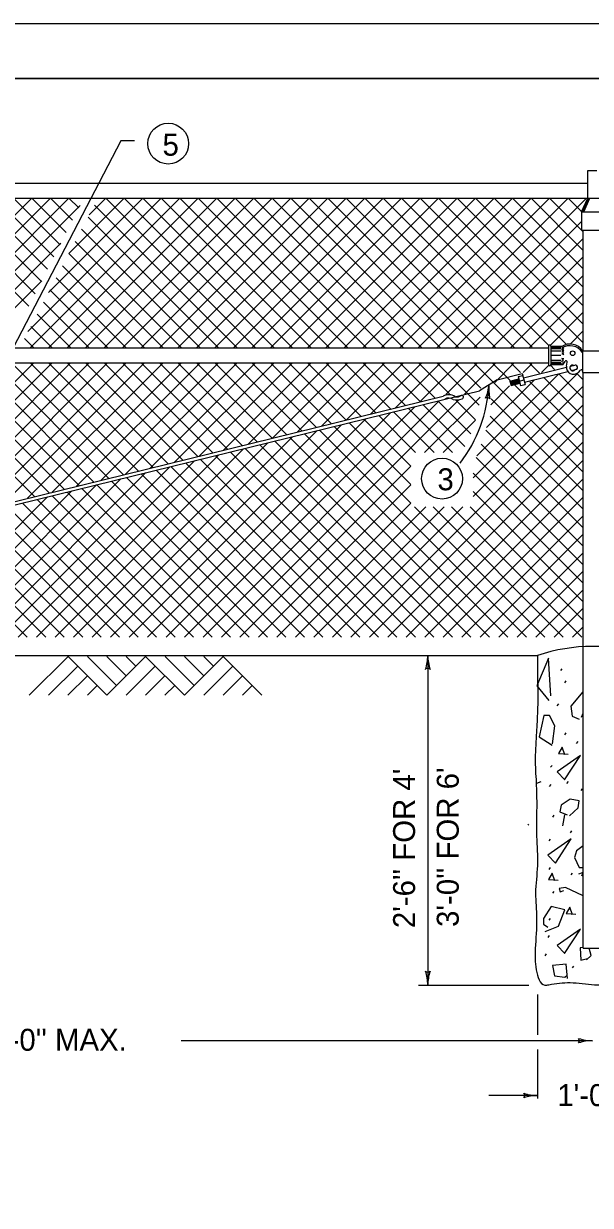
# Model space of a CAD drawing. Extents: x 1000 to 1036.3, y 1000 to 1022.
# Drawn here: x 1014.06 to 1019.22, y 1011.24 to 1022 of the extents above; entities that cross this region are included whole.
import ezdxf

# ---------------------------------------------------------------- set-up
doc = ezdxf.new("R2010")
doc.units = 0
for name, color, linetype in [('Level 1', 7, 'Continuous'), ('Level 10', 7, 'Continuous'), ('Level 11', 7, 'Continuous')]:
    doc.layers.add(name, color=color, linetype=linetype)

msp = doc.modelspace()

# ---------------------------------------------------------------- linework, layer by layer
at = {"layer": 'Level 1'}
for p, q in [((1014.945, 1020.933), (1013.965, 1019.046)), ((1015.07, 1020.933), (1014.945, 1020.933)), ((1019.201, 1020.411), (1019.201, 1020.661)), ((1019.201, 1020.661), (1019.284, 1020.661)), ((1009.624, 1020.546), (1019.201, 1020.546)), ((1009.624, 1020.411), (1030.346, 1020.411)), ((1012.771, 1019.046), (1014.136, 1020.411)), ((1012.94, 1019.046), (1014.304, 1020.411)), ((1013.108, 1019.046), (1014.473, 1020.411)), ((1013.125, 1020.411), (1014.108, 1019.428)), ((1013.277, 1019.046), (1014.575, 1020.345)), ((1013.294, 1020.411), (1014.165, 1019.54)), ((1013.462, 1020.411), (1014.222, 1019.651)), ((1013.631, 1020.411), (1014.278, 1019.763)), ((1013.799, 1020.411), (1014.335, 1019.875)), ((1013.967, 1020.411), (1014.392, 1019.986)), ((1014.1, 1019.196), (1015.315, 1020.411)), ((1014.119, 1019.046), (1015.483, 1020.411)), ((1014.136, 1020.411), (1014.449, 1020.098)), ((1014.286, 1019.55), (1015.147, 1020.411)), ((1014.287, 1019.046), (1015.652, 1020.411)), ((1014.304, 1020.411), (1014.506, 1020.209)), ((1014.456, 1019.046), (1015.82, 1020.411)), ((1014.472, 1019.905), (1014.978, 1020.411)), ((1014.473, 1020.411), (1014.563, 1020.321)), ((1014.624, 1019.046), (1015.989, 1020.411)), ((1014.659, 1020.26), (1014.81, 1020.411)), ((1014.705, 1020.347), (1016.006, 1019.046)), ((1014.793, 1019.046), (1016.157, 1020.411)), ((1014.81, 1020.411), (1016.174, 1019.046)), ((1014.961, 1019.046), (1016.326, 1020.411)), ((1014.978, 1020.411), (1016.343, 1019.046)), ((1015.13, 1019.046), (1016.494, 1020.411)), ((1015.147, 1020.411), (1016.511, 1019.046)), ((1015.298, 1019.046), (1016.663, 1020.411)), ((1015.315, 1020.411), (1016.679, 1019.046)), ((1015.466, 1019.046), (1016.831, 1020.411)), ((1015.483, 1020.411), (1016.848, 1019.046)), ((1015.635, 1019.046), (1016.999, 1020.411)), ((1015.652, 1020.411), (1017.016, 1019.046)), ((1015.803, 1019.046), (1017.168, 1020.411)), ((1015.82, 1020.411), (1017.185, 1019.046)), ((1015.972, 1019.046), (1017.336, 1020.411)), ((1015.989, 1020.411), (1017.353, 1019.046)), ((1016.14, 1019.046), (1017.505, 1020.411)), ((1016.157, 1020.411), (1017.522, 1019.046)), ((1016.309, 1019.046), (1017.673, 1020.411)), ((1016.326, 1020.411), (1017.69, 1019.046)), ((1016.477, 1019.046), (1017.842, 1020.411)), ((1016.494, 1020.411), (1017.859, 1019.046)), ((1016.646, 1019.046), (1018.01, 1020.411)), ((1016.663, 1020.411), (1018.027, 1019.046)), ((1016.814, 1019.046), (1018.179, 1020.411)), ((1016.831, 1020.411), (1018.196, 1019.046)), ((1016.982, 1019.046), (1018.347, 1020.411)), ((1016.999, 1020.411), (1018.364, 1019.046)), ((1017.151, 1019.046), (1018.515, 1020.411)), ((1017.168, 1020.411), (1018.532, 1019.046)), ((1017.319, 1019.046), (1018.684, 1020.411)), ((1017.336, 1020.411), (1018.694, 1019.053)), ((1017.488, 1019.046), (1018.852, 1020.411)), ((1017.505, 1020.411), (1018.846, 1019.07)), ((1017.656, 1019.046), (1019.021, 1020.411)), ((1017.673, 1020.411), (1019.006, 1019.078)), ((1017.825, 1019.046), (1019.189, 1020.411)), ((1017.842, 1020.411), (1019.159, 1019.093)), ((1018.01, 1020.411), (1019.159, 1019.262)), ((1018.179, 1020.411), (1019.159, 1019.43)), ((1018.347, 1020.411), (1019.159, 1019.599)), ((1018.515, 1020.411), (1019.159, 1019.767)), ((1018.684, 1020.411), (1019.159, 1019.935)), ((1018.852, 1020.411), (1019.159, 1020.104)), ((1019.021, 1020.411), (1019.146, 1020.286)), ((1019.144, 1020.286), (1019.201, 1020.411)), ((1019.154, 1020.286), (1019.211, 1020.411)), ((1019.164, 1020.286), (1019.221, 1020.411)), ((1014.647, 1020.237), (1015.837, 1019.046)), ((1019.144, 1020.286), (1019.342, 1020.286)), ((1019.144, 1020.286), (1019.144, 1020.119)), ((1014.589, 1020.127), (1015.669, 1019.046)), ((1017.993, 1019.046), (1019.144, 1020.197)), ((1014.531, 1020.016), (1015.5, 1019.046)), ((1018.162, 1019.046), (1019.159, 1020.044)), ((1019.144, 1020.119), (1019.342, 1020.119)), ((1019.159, 1019.02), (1019.159, 1020.119)), ((1013.445, 1019.046), (1014.4, 1020.001)), ((1014.473, 1019.906), (1015.332, 1019.046)), ((1018.33, 1019.046), (1019.159, 1019.876)), ((1014.415, 1019.795), (1015.163, 1019.046)), ((1018.498, 1019.046), (1019.159, 1019.707)), ((1013.614, 1019.046), (1014.225, 1019.657)), ((1014.357, 1019.685), (1014.995, 1019.046)), ((1014.299, 1019.574), (1014.827, 1019.046)), ((1018.667, 1019.046), (1019.159, 1019.539)), ((1014.241, 1019.464), (1014.658, 1019.046)), ((1018.859, 1019.07), (1019.159, 1019.371)), ((1014.183, 1019.353), (1014.49, 1019.046)), ((1014.125, 1019.243), (1014.321, 1019.046)), ((1019.039, 1019.082), (1019.159, 1019.202)), ((1009.624, 1019.046), (1018.842, 1019.046)), ((1014.067, 1019.133), (1014.153, 1019.046)), ((1018.842, 1019.062), (1018.842, 1018.895)), ((1018.863, 1019.062), (1018.863, 1018.895)), ((1018.863, 1019.062), (1018.967, 1019.062)), ((1018.863, 1019.053), (1018.954, 1019.053)), ((1018.863, 1019.041), (1018.954, 1019.041)), ((1018.863, 1019.019), (1018.954, 1019.019)), ((1018.863, 1018.979), (1018.954, 1018.979)), ((1019.154, 1019.02), (1019.331, 1019.02)), ((1019.154, 1019.02), (1019.154, 1018.823)), ((1009.624, 1018.911), (1018.842, 1018.911)), ((1012.534, 1017.293), (1014.152, 1018.911)), ((1012.758, 1017.348), (1014.32, 1018.911)), ((1012.941, 1018.911), (1014.159, 1017.692)), ((1012.981, 1017.403), (1014.489, 1018.911)), ((1013.109, 1018.911), (1014.295, 1017.725)), ((1013.204, 1017.458), (1014.657, 1018.911)), ((1013.278, 1018.911), (1014.43, 1017.759)), ((1013.427, 1017.513), (1014.826, 1018.911)), ((1013.446, 1018.911), (1014.565, 1017.792)), ((1013.614, 1018.911), (1014.7, 1017.825)), ((1013.651, 1017.567), (1014.994, 1018.911)), ((1013.783, 1018.911), (1014.836, 1017.858)), ((1013.874, 1017.622), (1015.163, 1018.911)), ((1013.951, 1018.911), (1014.971, 1017.891)), ((1014.097, 1017.677), (1015.331, 1018.911)), ((1014.12, 1018.911), (1015.106, 1017.925)), ((1014.288, 1018.911), (1015.241, 1017.958)), ((1014.32, 1017.732), (1015.499, 1018.911)), ((1014.457, 1018.911), (1015.377, 1017.991)), ((1014.543, 1017.786), (1015.668, 1018.911)), ((1014.625, 1018.911), (1015.512, 1018.024)), ((1014.767, 1017.841), (1015.836, 1018.911)), ((1014.794, 1018.911), (1015.647, 1018.057)), ((1014.962, 1018.911), (1015.783, 1018.09)), ((1014.99, 1017.896), (1016.005, 1018.911)), ((1015.13, 1018.911), (1015.918, 1018.124)), ((1015.213, 1017.951), (1016.173, 1018.911)), ((1015.299, 1018.911), (1016.053, 1018.157)), ((1015.436, 1018.006), (1016.342, 1018.911)), ((1015.467, 1018.911), (1016.188, 1018.19)), ((1015.636, 1018.911), (1016.324, 1018.223)), ((1015.659, 1018.06), (1016.51, 1018.911)), ((1015.804, 1018.911), (1016.459, 1018.256)), ((1015.883, 1018.115), (1016.679, 1018.911)), ((1015.973, 1018.911), (1016.594, 1018.29)), ((1016.106, 1018.17), (1016.847, 1018.911)), ((1016.141, 1018.911), (1016.729, 1018.323)), ((1016.31, 1018.911), (1016.865, 1018.356)), ((1016.329, 1018.225), (1017.015, 1018.911)), ((1016.478, 1018.911), (1017, 1018.389)), ((1016.552, 1018.279), (1017.184, 1018.911)), ((1016.646, 1018.911), (1017.135, 1018.422)), ((1016.776, 1018.334), (1017.352, 1018.911)), ((1016.815, 1018.911), (1017.27, 1018.456)), ((1016.983, 1018.911), (1017.406, 1018.489)), ((1016.999, 1018.389), (1017.521, 1018.911)), ((1017.152, 1018.911), (1017.541, 1018.522)), ((1017.222, 1018.444), (1017.689, 1018.911)), ((1017.32, 1018.911), (1017.676, 1018.555)), ((1017.445, 1018.498), (1017.858, 1018.911)), ((1017.489, 1018.911), (1017.811, 1018.589)), ((1017.657, 1018.911), (1017.941, 1018.628)), ((1017.668, 1018.553), (1018.026, 1018.911)), ((1017.826, 1018.911), (1018.212, 1018.525)), ((1017.906, 1018.623), (1018.195, 1018.911)), ((1017.994, 1018.911), (1018.225, 1018.68)), ((1018.079, 1018.626), (1018.363, 1018.911)), ((1018.163, 1018.911), (1019.159, 1017.914)), ((1018.331, 1018.911), (1018.493, 1018.749)), ((1018.353, 1018.733), (1018.531, 1018.911)), ((1018.499, 1018.911), (1018.589, 1018.822)), ((1018.611, 1018.822), (1018.69, 1018.901)), ((1018.614, 1018.775), (1019.007, 1018.871)), ((1018.624, 1018.734), (1019.019, 1018.831)), ((1018.668, 1018.911), (1018.762, 1018.817)), ((1018.78, 1018.823), (1018.845, 1018.888)), ((1018.86, 1018.888), (1018.898, 1018.849)), ((1018.863, 1018.934), (1018.954, 1018.934)), ((1018.863, 1018.916), (1018.954, 1018.916)), ((1018.863, 1018.905), (1018.954, 1018.905)), ((1018.863, 1018.895), (1018.971, 1018.895)), ((1018.981, 1018.901), (1018.994, 1018.923)), ((1019.008, 1018.879), (1019.014, 1018.916)), ((1019.043, 1018.879), (1019.084, 1018.889)), ((1019.093, 1018.849), (1019.054, 1018.839)), ((1019.115, 1018.824), (1019.136, 1018.844)), ((1018.157, 1017.863), (1019.101, 1018.806)), ((1018.191, 1018.065), (1018.937, 1018.811)), ((1018.376, 1018.757), (1018.214, 1018.655)), ((1018.279, 1018.321), (1018.711, 1018.753)), ((1018.376, 1018.757), (1018.604, 1018.812)), ((1018.492, 1018.745), (1018.573, 1018.765)), ((1018.492, 1018.745), (1018.502, 1018.704)), ((1018.502, 1018.747), (1018.512, 1018.707)), ((1018.502, 1018.704), (1018.583, 1018.724)), ((1018.512, 1018.75), (1018.523, 1018.709)), ((1018.523, 1018.752), (1018.533, 1018.712)), ((1018.533, 1018.755), (1018.543, 1018.714)), ((1018.543, 1018.757), (1018.553, 1018.717)), ((1018.553, 1018.76), (1018.563, 1018.719)), ((1018.563, 1018.762), (1018.573, 1018.722)), ((1018.568, 1018.785), (1018.608, 1018.795)), ((1018.568, 1018.785), (1018.588, 1018.704)), ((1018.578, 1018.745), (1018.619, 1018.755)), ((1018.604, 1018.812), (1018.629, 1018.714)), ((1018.672, 1018.739), (1019.159, 1018.251)), ((1018.805, 1018.774), (1019.159, 1018.419)), ((1018.939, 1018.808), (1019.159, 1018.588)), ((1019.102, 1018.814), (1019.159, 1018.756)), ((1019.154, 1018.823), (1019.331, 1018.823)), ((1019.159, 1016.325), (1019.159, 1018.823)), ((1017.89, 1018.576), (1018.214, 1018.655)), ((1018.157, 1017.694), (1019.159, 1018.697)), ((1018.317, 1018.528), (1018.489, 1018.7)), ((1018.536, 1018.706), (1019.159, 1018.082)), ((1018.588, 1018.704), (1018.629, 1018.714)), ((1009.532, 1016.557), (1017.883, 1018.606)), ((1009.566, 1016.533), (1017.89, 1018.576)), ((1015.526, 1016.411), (1017.626, 1018.511)), ((1015.695, 1016.411), (1017.845, 1018.562)), ((1015.863, 1016.411), (1018.025, 1018.573)), ((1017.042, 1016.411), (1019.159, 1018.528)), ((1017.702, 1018.529), (1018.082, 1018.149)), ((1017.714, 1018.094), (1018.219, 1018.598)), ((1017.839, 1018.561), (1018.134, 1018.265)), ((1018.001, 1018.567), (1018.178, 1018.39)), ((1018.321, 1018.584), (1019.159, 1017.746)), ((1015.189, 1016.411), (1017.179, 1018.401)), ((1015.358, 1016.411), (1017.403, 1018.456)), ((1017.296, 1018.43), (1017.632, 1018.094)), ((1017.431, 1018.463), (1017.8, 1018.094)), ((1017.567, 1018.496), (1017.969, 1018.094)), ((1018.311, 1018.426), (1019.159, 1017.577)), ((1014.852, 1016.411), (1016.733, 1018.292)), ((1015.021, 1016.411), (1016.956, 1018.346)), ((1016.755, 1018.297), (1018.641, 1016.411)), ((1016.89, 1018.33), (1017.588, 1017.632)), ((1017.026, 1018.363), (1017.588, 1017.801)), ((1017.161, 1018.397), (1017.588, 1017.969)), ((1017.211, 1016.411), (1019.159, 1018.36)), ((1017.883, 1018.094), (1018.177, 1018.388)), ((1018.271, 1018.297), (1019.159, 1017.409)), ((1014.684, 1016.411), (1016.51, 1018.237)), ((1016.349, 1018.197), (1018.136, 1016.411)), ((1016.485, 1018.231), (1018.304, 1016.411)), ((1016.62, 1018.264), (1018.473, 1016.411)), ((1017.379, 1016.411), (1019.159, 1018.191)), ((1014.347, 1016.411), (1016.063, 1018.127)), ((1014.515, 1016.411), (1016.287, 1018.182)), ((1015.944, 1018.098), (1017.631, 1016.411)), ((1016.079, 1018.131), (1017.799, 1016.411)), ((1016.214, 1018.164), (1017.967, 1016.411)), ((1018.229, 1018.17), (1019.159, 1017.24)), ((1014.01, 1016.411), (1015.617, 1018.018)), ((1014.179, 1016.411), (1015.84, 1018.072)), ((1015.538, 1017.998), (1017.125, 1016.411)), ((1015.673, 1018.031), (1017.294, 1016.411)), ((1015.808, 1018.065), (1017.462, 1016.411)), ((1016.031, 1016.411), (1017.588, 1017.968)), ((1017.547, 1016.411), (1019.159, 1018.023)), ((1018.184, 1018.047), (1019.159, 1017.072)), ((1013.673, 1016.411), (1015.17, 1017.908)), ((1013.842, 1016.411), (1015.394, 1017.963)), ((1014.997, 1017.866), (1016.451, 1016.411)), ((1015.132, 1017.899), (1016.62, 1016.411)), ((1015.267, 1017.932), (1016.788, 1016.411)), ((1015.403, 1017.965), (1016.957, 1016.411)), ((1018.157, 1017.906), (1019.159, 1016.903)), ((1013.336, 1016.411), (1014.724, 1017.799)), ((1013.505, 1016.411), (1014.947, 1017.853)), ((1014.591, 1017.766), (1015.946, 1016.411)), ((1014.726, 1017.799), (1016.115, 1016.411)), ((1014.861, 1017.832), (1016.283, 1016.411)), ((1016.2, 1016.411), (1017.588, 1017.799)), ((1017.716, 1016.411), (1019.159, 1017.854)), ((1012.999, 1016.411), (1014.278, 1017.689)), ((1013.168, 1016.411), (1014.501, 1017.744)), ((1014.185, 1017.666), (1015.441, 1016.411)), ((1014.32, 1017.7), (1015.609, 1016.411)), ((1014.456, 1017.733), (1015.778, 1016.411)), ((1017.884, 1016.411), (1019.159, 1017.686)), ((1018.157, 1017.738), (1019.159, 1016.735)), ((1013.779, 1017.567), (1014.935, 1016.411)), ((1013.915, 1017.6), (1015.104, 1016.411)), ((1014.05, 1017.633), (1015.272, 1016.411)), ((1016.368, 1016.411), (1017.588, 1017.631)), ((1016.537, 1016.411), (1017.724, 1017.598)), ((1016.705, 1016.411), (1017.892, 1017.598)), ((1016.874, 1016.411), (1018.061, 1017.598)), ((1017.622, 1017.598), (1018.81, 1016.411)), ((1017.791, 1017.598), (1018.978, 1016.411)), ((1017.959, 1017.598), (1019.147, 1016.411)), ((1018.128, 1017.598), (1019.159, 1016.566)), ((1013.238, 1017.434), (1014.262, 1016.411)), ((1013.374, 1017.467), (1014.43, 1016.411)), ((1013.509, 1017.5), (1014.599, 1016.411)), ((1013.644, 1017.534), (1014.767, 1016.411)), ((1018.053, 1016.411), (1019.159, 1017.518)), ((1013.103, 1017.401), (1014.093, 1016.411)), ((1018.221, 1016.411), (1019.159, 1017.349)), ((1018.39, 1016.411), (1019.159, 1017.181)), ((1018.558, 1016.411), (1019.159, 1017.012)), ((1018.727, 1016.411), (1019.159, 1016.844)), ((1018.895, 1016.411), (1019.159, 1016.675)), ((1019.063, 1016.411), (1019.159, 1016.507)), ((1019.159, 1013.578), (1019.159, 1016.325)), ((1009.99, 1016.244), (1018.743, 1016.244)), ((1014.111, 1015.884), (1014.465, 1016.237)), ((1014.288, 1015.884), (1014.553, 1016.149)), ((1014.465, 1016.237), (1014.818, 1015.884)), ((1014.641, 1016.237), (1014.907, 1015.972)), ((1014.818, 1015.884), (1015.172, 1016.237)), ((1014.818, 1016.237), (1014.995, 1016.06)), ((1014.995, 1016.237), (1015.083, 1016.149)), ((1014.995, 1015.884), (1015.26, 1016.149)), ((1015.172, 1016.237), (1015.525, 1015.884)), ((1015.349, 1016.237), (1015.614, 1015.972)), ((1015.525, 1015.884), (1015.879, 1016.237)), ((1015.525, 1016.237), (1015.702, 1016.06)), ((1015.702, 1016.237), (1015.79, 1016.149)), ((1015.702, 1015.884), (1015.967, 1016.149)), ((1015.879, 1016.237), (1016.232, 1015.884)), ((1017.743, 1016.244), (1017.743, 1013.244)), ((1014.464, 1015.884), (1014.641, 1016.06)), ((1015.172, 1015.884), (1015.348, 1016.06)), ((1015.879, 1015.884), (1016.056, 1016.06)), ((1014.641, 1015.884), (1014.73, 1015.972)), ((1015.348, 1015.884), (1015.437, 1015.972)), ((1016.056, 1015.884), (1016.144, 1015.972)), ((1019.159, 1013.578), (1019.326, 1013.578)), ((1017.659, 1013.244), (1018.665, 1013.244)), ((1018.743, 1013.158), (1018.743, 1012.79)), ((1019.243, 1012.737), (1015.495, 1012.737)), ((1018.743, 1012.657), (1018.743, 1012.21)), ((1018.743, 1012.237), (1018.298, 1012.237))]:
    msp.add_line(p, q, dxfattribs=at)
for points in [[(1018.863, 1015.877), (1018.844, 1016.221), (1018.736, 1015.97), (1018.846, 1015.834)], [(1018.955, 1016.107), (1018.968, 1016.124)], [(1018.992, 1015.996), (1019.005, 1016.013)], [(1019.159, 1015.911), (1019.155, 1015.913), (1019.045, 1015.785), (1019.06, 1015.691), (1019.121, 1015.665)], [(1018.923, 1015.787), (1018.936, 1015.804)], [(1019.145, 1015.682), (1019.159, 1015.72)], [(1018.878, 1015.44), (1018.902, 1015.604), (1018.853, 1015.698), (1018.8, 1015.698), (1018.757, 1015.504), (1018.876, 1015.427)], [(1018.992, 1015.524), (1019.005, 1015.541)], [(1018.993, 1015.34), (1018.969, 1015.409), (1018.935, 1015.353), (1019.023, 1015.347)], [(1019.099, 1015.445), (1019.112, 1015.462)], [(1018.989, 1015.114), (1019.134, 1015.335), (1018.921, 1015.186), (1018.991, 1015.112)], [(1018.862, 1015.227), (1018.876, 1015.244)], [(1018.772, 1015.093), (1018.734, 1015.078)], [(1018.853, 1015.052), (1018.866, 1015.069)], [(1019.011, 1015.079), (1019.024, 1015.096)], [(1019.14, 1015.014), (1019.153, 1015.031)], [(1019.034, 1014.785), (1019.112, 1014.859), (1019.121, 1014.921), (1019.04, 1014.938), (1018.959, 1014.883), (1018.946, 1014.821), (1019.012, 1014.793)], [(1018.881, 1014.774), (1018.894, 1014.791)], [(1018.989, 1014.793), (1018.972, 1014.693)], [(1018.658, 1014.701), (1018.663, 1014.708)], [(1019.043, 1014.63), (1019.056, 1014.647)], [(1018.906, 1014.355), (1019.051, 1014.576), (1018.838, 1014.427), (1018.908, 1014.353)], [(1018.849, 1014.556), (1018.862, 1014.573)], [(1019.159, 1014.513), (1019.097, 1014.467), (1019.081, 1014.406), (1019.121, 1014.314), (1019.159, 1014.313)], [(1018.849, 1014.297), (1018.862, 1014.314)], [(1018.9, 1014.192), (1018.876, 1014.262), (1018.842, 1014.205), (1018.931, 1014.2)], [(1019.048, 1014.246), (1019.061, 1014.263)], [(1019.149, 1014.267), (1019.117, 1014.254)], [(1019.147, 1014.238), (1019.159, 1014.269)], [(1018.881, 1014.08), (1018.894, 1014.097)], [(1019.159, 1014.057), (1018.998, 1014.131), (1018.94, 1014.122), (1018.949, 1014.093), (1018.983, 1014.105)], [(1018.814, 1013.732), (1018.935, 1013.781), (1018.991, 1013.928), (1018.868, 1013.96), (1018.797, 1013.851), (1018.797, 1013.798), (1018.838, 1013.772)], [(1019.063, 1013.882), (1019.038, 1013.952), (1019.004, 1013.895), (1019.093, 1013.889)], [(1018.849, 1013.834), (1018.862, 1013.851)], [(1018.839, 1013.677), (1018.853, 1013.694)], [(1018.989, 1013.532), (1019.134, 1013.752), (1018.921, 1013.603), (1018.991, 1013.53)], [(1019.159, 1013.585), (1019.13, 1013.584), (1019.138, 1013.471), (1019.198, 1013.486)], [(1019.189, 1013.473), (1019.232, 1013.512), (1019.213, 1013.578)], [(1018.812, 1013.51), (1018.825, 1013.527)], [(1019.015, 1013.303), (1019.004, 1013.435), (1018.878, 1013.422), (1018.897, 1013.327), (1018.993, 1013.314), (1019.014, 1013.335)], [(1019.061, 1013.399), (1019.075, 1013.416)]]:
    msp.add_lwpolyline(points, dxfattribs=at)
for centre, radius in [((1015.378, 1020.907), 0.186), ((1019.063, 1018.998), 0.0208), ((1017.873, 1017.856), 0.186)]:
    msp.add_circle(centre, radius, dxfattribs=at)
for centre, radius, start, end in [((1018.853, 1019.062), 0.0104, 359.6936, 180.3064), ((1019.037, 1018.926), 0.14, 34.1517, 122.2958), ((1019.038, 1018.942), 0.14, 34.1517, 122.2958), ((1018.97, 1019.03), 0.0158, 38.1458, 114.1384), ((1018.968, 1019.018), 0.0158, 38.1458, 114.1384), ((1018.97, 1019.022), 0.0158, 38.1458, 114.1384), ((1018.975, 1018.964), 0.0158, 218.1458, 294.1384), ((1018.976, 1018.951), 0.0158, 218.1458, 294.1384), ((1018.971, 1019.011), 0.0158, 38.1458, 114.1384), ((1018.971, 1019), 0.0158, 38.1458, 114.1384), ((1018.97, 1018.974), 0.0158, 38.1458, 114.1384), ((1018.971, 1018.985), 0.0158, 38.1458, 114.1384), ((1018.853, 1018.895), 0.0104, 180.3064, 359.6936), ((1018.973, 1018.917), 0.0158, 218.1458, 294.1384), ((1018.974, 1018.936), 0.0158, 218.1458, 294.1384), ((1018.971, 1018.906), 0.011, 270, 329.9951), ((1019.003, 1018.918), 0.011, 349.9992, 149.9951), ((1019.07, 1018.869), 0.0636, 170.0075, 314.9597), ((1019.064, 1018.864), 0.026, 64.8281, 320.2142), ((1019.087, 1018.869), 0.0208, 283.6202, 103.8969), ((1019.143, 1018.836), 0.011, 0, 135), ((1017.934, 1018.524), 0.0967, 53.0702, 122.1398), ((1018.004, 1018.678), 0.078, 261.4969, 304.6794), ((1017.004, 1018.783), 1.299, 322.7601, 356.8081), ((1018.052, 1018.599), 0.0156, 283.7771, 103.702), ((1017.912, 1018.746), 0.391, 336.1339, 354.7806), ((1018.69, 1018.675), 0.391, 174.7867, 193.4555), ((1018.69, 1018.675), 0.391, 174.7745, 174.7867), ((1017.934, 1018.524), 0.0655, 53.0702, 122.1398), ((1018, 1018.734), 0.16, 260.4058, 290.2662), ((1018.287, 1018.562), 0.0313, 43.5613, 125.678), ((1019.243, 1014.786), 1.542, 71.0754, 108.9246), ((1017.352, 1016.244), 0.391, 341.3472, 359.9939), ((1018.134, 1016.244), 0.391, 180, 198.6688), ((1018.134, 1016.244), 0.391, 179.9878, 180), ((1017.743, 1016.096), 0.0313, 48.7746, 130.8913), ((1017.743, 1013.393), 0.0313, 228.7746, 310.8913), ((1017.352, 1013.244), 0.391, 0, 18.6688), ((1018.134, 1013.244), 0.391, 161.3472, 179.9939), ((1017.352, 1013.244), 0.391, 359.9878, 0), ((1019.094, 1012.737), 0.0313, 318.7746, 40.8913), ((1019.243, 1013.128), 0.391, 251.3472, 269.9939), ((1019.243, 1012.346), 0.391, 90, 108.6688), ((1018.594, 1012.237), 0.0313, 318.7746, 40.8913), ((1018.743, 1012.628), 0.391, 251.3472, 269.9939), ((1018.743, 1011.846), 0.391, 90, 108.6688), ((1018.743, 1011.846), 0.391, 89.9878, 90)]:
    msp.add_arc(centre, radius, start, end, dxfattribs=at)
msp.add_spline([(1018.743, 1016.244), (1018.742, 1016.103), (1018.745, 1015.934), (1018.742, 1015.718), (1018.732, 1015.518), (1018.722, 1015.279), (1018.732, 1015.06), (1018.735, 1014.831), (1018.735, 1014.598), (1018.742, 1014.332), (1018.725, 1014.08), (1018.735, 1013.854), (1018.722, 1013.575), (1018.732, 1013.382), (1018.811, 1013.243), (1018.845, 1013.246), (1019.041, 1013.266), (1019.263, 1013.246), (1019.429, 1013.246), (1019.602, 1013.246), (1019.742, 1013.266), (1019.738, 1013.425), (1019.751, 1013.605), (1019.732, 1013.794), (1019.742, 1014), (1019.748, 1014.19), (1019.742, 1014.419), (1019.732, 1014.621), (1019.758, 1014.841), (1019.728, 1015.107), (1019.722, 1015.126), (1019.718, 1015.336), (1019.748, 1015.585), (1019.738, 1015.774), (1019.751, 1015.954), (1019.728, 1016.146), (1019.748, 1016.246)], degree=3, dxfattribs=at)
at = {"layer": 'Level 10'}
for p, q in [((1000, 1022), (1036, 1022)), ((1007, 1021.5), (1035.5, 1021.5))]:
    msp.add_line(p, q, dxfattribs=at)
at = {"layer": 'Level 11'}
msp.add_lwpolyline([(1007, 1000.5), (1035.5, 1000.5), (1035.5, 1021.5), (1007, 1021.5)], close=True, dxfattribs=at)

# ---------------------------------------------------------------- texts
at = {"layer": 'Level 1'}
for s, p in [('5', (1015.326, 1020.797)), ('3', (1017.831, 1017.75)), ("10'-0'' MAX.", (1013.584, 1012.645)), ("1'-0''", (1018.923, 1012.141))]:
    msp.add_text(s, height=0.2, dxfattribs=at).set_placement(p)
for s, p in [("2'-6'' FOR 4'", (1017.627, 1013.762)), ("3'-0'' FOR 6'", (1018.025, 1013.773))]:
    msp.add_text(s, height=0.2, rotation=90, dxfattribs=at).set_placement(p)

doc.saveas('drawing.dxf')
